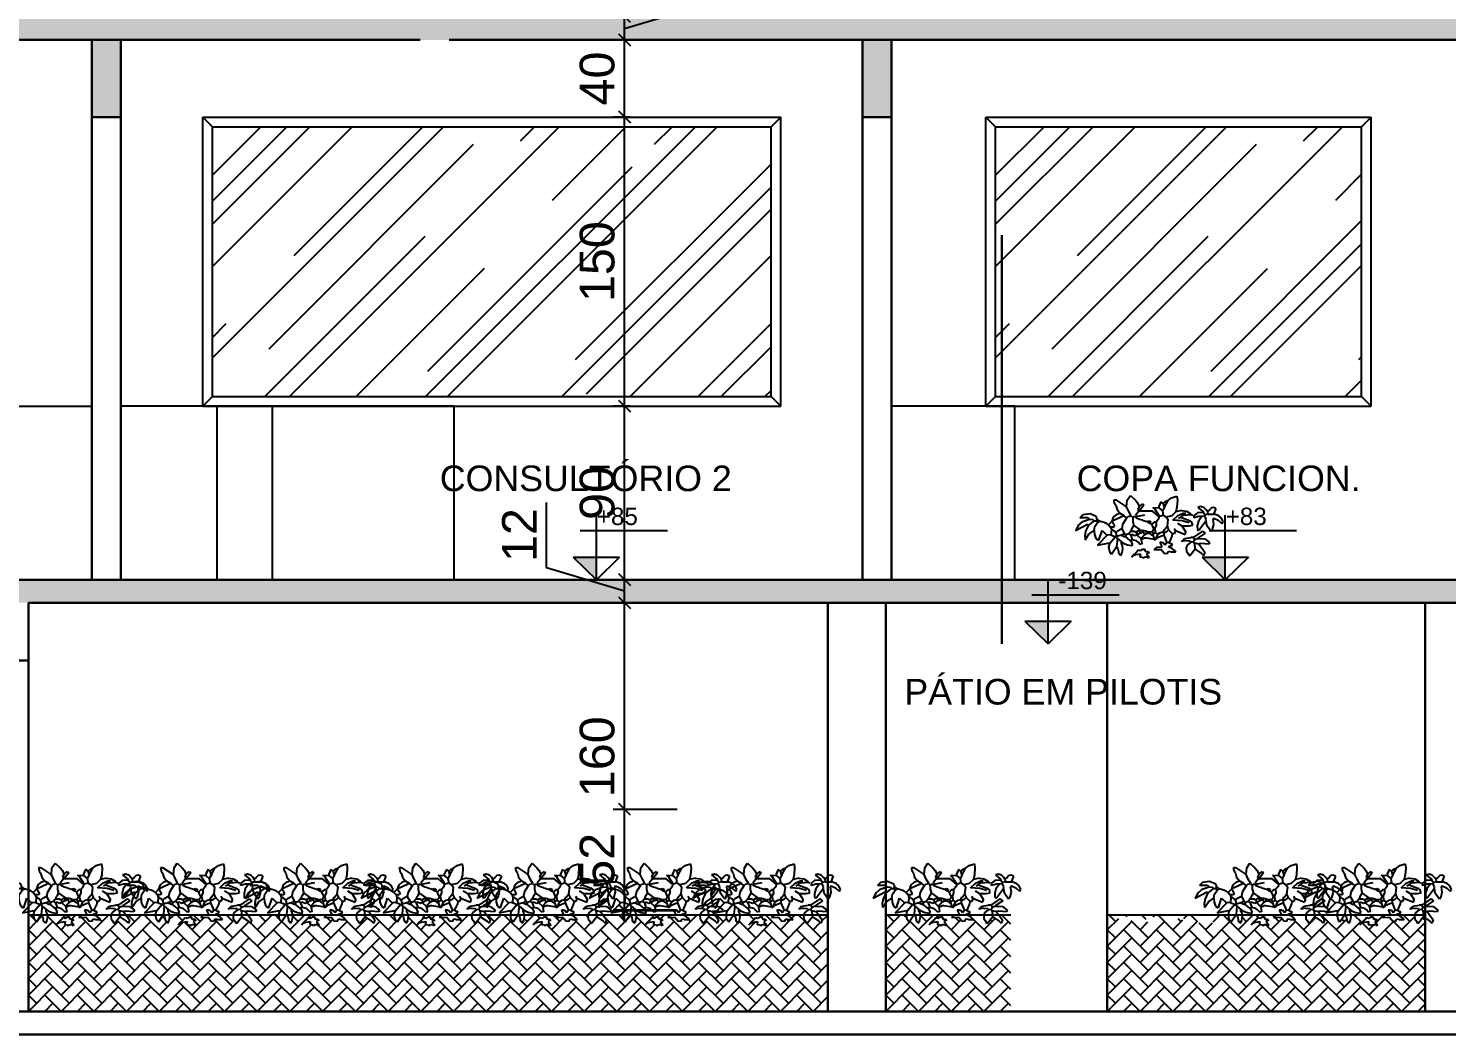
# Model space of a CAD drawing. Extents: x -165 to 197, y 154 to 653.
# Drawn here: x 39.35 to 46.71, y 401.14 to 406.36 of the extents above; entities that cross this region are included whole.
import ezdxf
from ezdxf.enums import TextEntityAlignment as Align

# ---------------------------------------------------------------- set-up
doc = ezdxf.new("R2010")
doc.units = 0
doc.header["$MEASUREMENT"] = 0
doc.header["$PDMODE"] = 3
doc.header["$PDSIZE"] = 0.1
doc.layers.get('0').update_dxf_attribs({"linetype": 'CONTINUOUS'})
doc.layers.get('DEFPOINTS').update_dxf_attribs({"linetype": 'CONTINUOUS'})
for name, color, linetype in [('AIT-LAYOUT 25', 9, 'CONTINUOUS'), ('AIT-VEGETAÇÃO 25', 92, 'CONTINUOUS'), ('COTA', 1, 'CONTINUOUS'), ('REVESTIMENTO', 9, 'CONTINUOUS'), ('TEXTO', 190, 'CONTINUOUS')]:
    doc.layers.add(name, color=color, linetype=linetype)
doc.layers.add('AIT-PAREDE', color=4, linetype='CONTINUOUS', lineweight=30)
doc.layers.add('FININHA', color=251, linetype='CONTINUOUS', lineweight=25)
doc.styles.add('ARIAL', font='ARIAL.TTF', dxfattribs={"height": 0.18})
doc.styles.add('ROMANS', font='ARIAL.TTF', dxfattribs={"height": 0.4})
doc.dimstyles.new('Copy of ISO-25', dxfattribs={"dimtxt": 0.18, "dimasz": 0.06, "dimexe": 0.06, "dimexo": 0.06, "dimgap": 0.05, "dimtad": 1, "dimdec": 0, "dimlfac": 100, "dimdsep": 46, "dimtxsty": 'ARIAL', "dimblk1": 'OBLIQUE', "dimblk2": 'OBLIQUE', "dimsah": 1, "dimcen": 2.5, "dimdle": 0.06, "dimclrd": 256, "dimclre": 256, "dimclrt": 256, "dimadec": 0, "dimazin": 0, "dimtfac": 1, "dimtdec": 0, "dimtmove": 1, "dimatfit": 3, "dimldrblk": 'OBLIQUE', "dimfxl": 0, "dimtolj": 1, "dimtzin": 0, "dimlwd": -1, "dimlwe": -1, "dimarcsym": 0})

# ---------------------------------------------------------------- blocks, each defined once
blk = doc.blocks.new('_OBLIQUE')
at = {"color": 0, "linetype": 'ByBlock'}
blk.add_line((-0.5, -0.5), (0.5, 0.5), dxfattribs=at)
blk = doc.blocks.new('*D62')
at = {"layer": 'COTA'}
for p, q in [((42.4418, 401.725), (42.4418, 402.3677)), ((42.715, 402.3077), (42.3818, 402.3077)), ((42.715, 401.785), (42.3818, 401.785))]:
    blk.add_line(p, q, dxfattribs=at)
at = {"layer": 'DEFPOINTS', "color": 0}
for p in [(42.4418, 402.3077), (42.775, 402.3077), (42.775, 401.785)]:
    blk.add_point(p, dxfattribs=at)
at = {"layer": 'COTA', "xscale": 0.06, "yscale": 0.06, "zscale": 0.06}
for p, rotation in [((42.4418, 402.3077), 90), ((42.4418, 401.785), 270)]:
    blk.add_blockref('_OBLIQUE', p, dxfattribs=dict(at, rotation=rotation))
at = {"layer": 'COTA', "insert": (42.2999, 402.0464), "char_height": 0.18, "attachment_point": 5, "rotation": 90, "style": 'ARIAL'}
blk.add_mtext('\\A1;52', dxfattribs=at)
blk = doc.blocks.new('*D63')
at = {"layer": 'COTA'}
for p, q in [((42.4418, 401.7223), (42.4418, 403.4395)), ((42.715, 401.7823), (42.3818, 401.7823))]:
    blk.add_line(p, q, dxfattribs=at)
at = {"layer": 'DEFPOINTS', "color": 0}
for p in [(42.4418, 403.3795), (42.4418, 403.3795), (42.775, 401.7823)]:
    blk.add_point(p, dxfattribs=at)
at = {"layer": 'COTA', "xscale": 0.06, "yscale": 0.06, "zscale": 0.06}
for p, rotation in [((42.4418, 403.3795), 90), ((42.4418, 401.7823), 270)]:
    blk.add_blockref('_OBLIQUE', p, dxfattribs=dict(at, rotation=rotation))
at = {"layer": 'COTA', "insert": (42.2999, 402.5809), "char_height": 0.18, "attachment_point": 5, "rotation": 90, "style": 'ARIAL'}
blk.add_mtext('\\A1;160', dxfattribs=at)
blk = doc.blocks.new('*D64')
at = {"layer": 'COTA'}
for p, q in [((42.0357, 403.5614), (42.0357, 403.9004)), ((42.4418, 403.4395), (42.0357, 403.5614)), ((42.4418, 403.3195), (42.4418, 403.5595))]:
    blk.add_line(p, q, dxfattribs=at)
at = {"layer": 'DEFPOINTS', "color": 0}
for p in [(42.4418, 403.4995), (42.4418, 403.4995), (42.4418, 403.3795)]:
    blk.add_point(p, dxfattribs=at)
at = {"layer": 'COTA', "xscale": 0.06, "yscale": 0.06, "zscale": 0.06}
for p, rotation in [((42.4418, 403.4995), 90), ((42.4418, 403.3795), 270)]:
    blk.add_blockref('_OBLIQUE', p, dxfattribs=dict(at, rotation=rotation))
at = {"layer": 'COTA', "insert": (41.8954, 403.7309), "char_height": 0.18, "attachment_point": 5, "rotation": 90, "style": 'ARIAL'}
blk.add_mtext('\\A1;12', dxfattribs=at)
blk = doc.blocks.new('*D65')
at = {"layer": 'COTA'}
for p, q in [((42.4418, 403.4395), (42.4418, 404.4595)), ((42.47, 404.3995), (42.3818, 404.3995))]:
    blk.add_line(p, q, dxfattribs=at)
at = {"layer": 'DEFPOINTS', "color": 0}
for p in [(42.4418, 404.3995), (42.53, 404.3995), (42.4418, 403.4995)]:
    blk.add_point(p, dxfattribs=at)
at = {"layer": 'COTA', "xscale": 0.06, "yscale": 0.06, "zscale": 0.06}
for p, rotation in [((42.4418, 404.3995), 90), ((42.4418, 403.4995), 270)]:
    blk.add_blockref('_OBLIQUE', p, dxfattribs=dict(at, rotation=rotation))
at = {"layer": 'COTA', "insert": (42.2999, 403.9495), "char_height": 0.18, "attachment_point": 5, "rotation": 90, "style": 'ARIAL'}
blk.add_mtext('\\A1;90', dxfattribs=at)
blk = doc.blocks.new('*D66')
at = {"layer": 'DEFPOINTS', "color": 0}
for p in [(42.4418, 405.8995), (42.53, 405.8995), (42.53, 404.3995)]:
    blk.add_point(p, dxfattribs=at)
at = {"layer": 'FININHA'}
for p, q in [((42.47, 405.8995), (42.3818, 405.8995)), ((42.4418, 404.3395), (42.4418, 405.9595)), ((42.47, 404.3995), (42.3818, 404.3995))]:
    blk.add_line(p, q, dxfattribs=at)
at = {"layer": 'FININHA', "xscale": 0.06, "yscale": 0.06, "zscale": 0.06}
for p, rotation in [((42.4418, 405.8995), 90), ((42.4418, 404.3995), 270)]:
    blk.add_blockref('_OBLIQUE', p, dxfattribs=dict(at, rotation=rotation))
at = {"layer": 'FININHA', "insert": (42.2999, 405.1495), "char_height": 0.18, "attachment_point": 5, "rotation": 90, "style": 'ARIAL'}
blk.add_mtext('\\A1;150', dxfattribs=at)
blk = doc.blocks.new('*D67')
at = {"layer": 'COTA'}
for p, q in [((42.4418, 405.8395), (42.4418, 406.3595)), ((42.47, 406.2995), (42.3818, 406.2995)), ((42.47, 405.8995), (42.3818, 405.8995))]:
    blk.add_line(p, q, dxfattribs=at)
at = {"layer": 'DEFPOINTS', "color": 0}
for p in [(42.4418, 406.2995), (42.53, 406.2995), (42.53, 405.8995)]:
    blk.add_point(p, dxfattribs=at)
at = {"layer": 'COTA', "xscale": 0.06, "yscale": 0.06, "zscale": 0.06}
for p, rotation in [((42.4418, 406.2995), 90), ((42.4418, 405.8995), 270)]:
    blk.add_blockref('_OBLIQUE', p, dxfattribs=dict(at, rotation=rotation))
at = {"layer": 'COTA', "insert": (42.2999, 406.0995), "char_height": 0.18, "attachment_point": 5, "rotation": 90, "style": 'ARIAL'}
blk.add_mtext('\\A1;40', dxfattribs=at)
blk = doc.blocks.new('*D68')
at = {"layer": 'COTA'}
for p, q in [((42.6672, 406.4272), (42.6672, 406.7662)), ((42.4418, 406.2395), (42.4418, 406.4795)), ((42.4418, 406.3595), (42.6672, 406.4272)), ((42.485, 406.4195), (42.5018, 406.4195)), ((42.47, 406.2995), (42.3818, 406.2995))]:
    blk.add_line(p, q, dxfattribs=at)
at = {"layer": 'DEFPOINTS', "color": 0}
for p in [(42.425, 406.4195), (42.4418, 406.4195), (42.53, 406.2995)]:
    blk.add_point(p, dxfattribs=at)
at = {"layer": 'COTA', "xscale": 0.06, "yscale": 0.06, "zscale": 0.06}
for p, rotation in [((42.4418, 406.4195), 90), ((42.4418, 406.2995), 270)]:
    blk.add_blockref('_OBLIQUE', p, dxfattribs=dict(at, rotation=rotation))
at = {"layer": 'COTA', "insert": (42.5268, 406.5967), "char_height": 0.18, "attachment_point": 5, "rotation": 90, "style": 'ARIAL'}
blk.add_mtext('\\A1;12', dxfattribs=at)
blk = doc.blocks.new('BUSCH1')
for p, q in [((-4.38, 7.36), (-3.78, 8.29)), ((-3.78, 8.29), (-2.83, 7.4)), ((4.09, 7.8), (5.08, 8.14)), ((5.08, 8.14), (5.19, 7.4)), ((-6.87, 7.43), (-6.56, 7.43)), ((-6.85, 7.18), (-6.87, 7.43)), ((-6.78, 6.73), (-6.85, 7.18)), ((-6.56, 6.36), (-6.78, 6.73)), ((-6.56, 7.43), (-4.64, 6.2)), ((-6.56, 6.36), (-6.33, 5.59)), ((-6.33, 5.59), (-5.79, 4.9)), ((-4.64, 6.2), (-4.49, 6.13)), ((-4.49, 6.13), (-4.38, 7.36)), ((-4.1, 5.22), (-4.49, 6.13)), ((-2.83, 7.4), (-2.4, 6.84)), ((-2.4, 6.84), (-2.1, 6.2)), ((-2.1, 6.2), (-2.34, 5.59)), ((-2.34, 5.59), (-2.18, 5.28)), ((-2.1, 6.2), (-1.41, 6.66)), ((-1.18, 6.43), (-2.1, 5.28)), ((-1.41, 6.66), (-1.18, 6.43)), ((0.74, 5.82), (0.51, 5.9)), ((1.66, 5.9), (0.74, 5.82)), ((0.74, 5.82), (1.79, 4.24)), ((2.05, 7.05), (1.66, 6.2)), ((1.66, 6.2), (1.66, 5.9)), ((1.66, 5.9), (2.35, 5.36)), ((2.51, 6.74), (2.05, 7.05)), ((2.74, 6.05), (2.35, 5.36)), ((2.51, 6.74), (3.12, 7.28)), ((2.51, 6.74), (2.58, 6.2)), ((2.58, 6.2), (2.74, 6.05)), ((2.74, 6.05), (3.42, 7.29)), ((3.12, 7.28), (3.43, 7.28)), ((3.42, 7.29), (4.09, 7.8)), ((5.11, 6.07), (4.89, 5.13)), ((5.97, 5.43), (4.89, 5.13)), ((5.19, 7.4), (5.11, 6.07)), ((5.97, 5.43), (6.92, 5.29)), ((9.64, 6.15), (9.09, 6.01)), ((9.09, 6.01), (10.16, 5.16)), ((10.27, 6), (9.64, 6.15)), ((10.7, 5.55), (10.27, 6)), ((10.93, 5.24), (10.7, 5.55)), ((11.32, 5.55), (10.93, 5.24)), ((11.68, 5.92), (11.32, 5.55)), ((12.11, 5.96), (11.68, 5.92)), ((12.55, 5.78), (12.11, 5.96)), ((12.55, 5.78), (12.16, 4.85)), ((-11.95, 2.74), (-14.23, 1.55)), ((-13.73, 2.55), (-12.88, 3.32)), ((-12.83, 4.56), (-13.44, 4.03)), ((-13.42, 4.05), (-11.87, 4.05)), ((-12.88, 3.32), (-11.56, 3.74)), ((-11.47, 4.74), (-12.83, 4.56)), ((-11.79, 2.59), (-11.95, 2.74)), ((-11.87, 4.05), (-11.56, 3.74)), ((-10.71, 3.44), (-11.79, 2.59)), ((-11.56, 3.74), (-10.95, 3.67)), ((-10.31, 4.25), (-11.47, 4.74)), ((-10.95, 3.67), (-10.71, 3.44)), ((-10.71, 3.44), (-10.33, 3.44)), ((-10.56, 2.38), (-10.04, 3.14)), ((-10.18, 3.67), (-10.33, 3.44)), ((-10.02, 3.13), (-10.33, 3.44)), ((-10.31, 4.25), (-10.18, 3.67)), ((-9.68, 3.34), (-10.19, 3.69)), ((-9.63, 3.32), (-10.02, 3.13)), ((-8.75, 3.09), (-9.68, 3.34)), ((-8.33, 2.9), (-8.75, 3.09)), ((-7.95, 2.67), (-8.33, 2.9)), ((-7.26, 3.36), (-7.95, 2.67)), ((-7.26, 3.28), (-6.99, 4.11)), ((-7.26, 3.36), (-7.26, 3.28)), ((-7.26, 3.28), (-6.79, 2.44)), ((-6.79, 3.59), (-7.18, 3.44)), ((-6.99, 4.11), (-6.32, 4.7)), ((-5.03, 4.36), (-6.79, 3.59)), ((-6.32, 4.7), (-5.79, 4.9)), ((-5.79, 4.9), (-5.03, 4.43)), ((-5.26, 2.74), (-5.41, 1.9)), ((-4.49, 3.97), (-5.26, 2.74)), ((-5.03, 4.43), (-5.03, 4.36)), ((-5.03, 4.36), (-4.49, 3.97)), ((-4.49, 3.97), (-4.17, 4.25)), ((-4.17, 4.25), (-3.64, 4.36)), ((-3.64, 4.36), (-4.1, 5.22)), ((-3.64, 4.36), (-3.33, 4.05)), ((-3.18, 4.2), (-3.33, 4.05)), ((-3.33, 4.05), (-3.33, 3.28)), ((-3.33, 3.28), (-3.18, 2.74)), ((-2.8, 4.2), (-3.18, 4.2)), ((-3.18, 2.74), (-3.18, 2.59)), ((-2.18, 5.28), (-2.8, 4.43)), ((-2.8, 4.43), (-2.72, 4.28)), ((-2.72, 4.28), (-2.8, 4.2)), ((-2.58, 3.96), (-2.8, 4.2)), ((-2.72, 4.28), (-1.03, 4.59)), ((-2.05, 3.66), (-2.58, 3.96)), ((-2.18, 5.28), (-2.1, 5.28)), ((-2.1, 5.28), (-2.03, 5.28)), ((-1.49, 3.59), (-2.05, 3.66)), ((0.46, 5.28), (-2.03, 5.28)), ((-1.49, 3.59), (-0.64, 3.28)), ((-0.64, 3.28), (-0.26, 3.44)), ((-0.64, 3.28), (-0.18, 2.97)), ((-0.26, 3.44), (0.05, 3.28)), ((-0.18, 2.97), (-0.03, 2.97)), ((0.05, 3.28), (-0.03, 2.97)), ((-0.03, 2.97), (0.28, 2.74)), ((0.74, 3.2), (0.28, 2.74)), ((0.28, 2.74), (0.43, 2.36)), ((1.66, 4.28), (0.46, 5.28)), ((1.12, 3.2), (0.74, 3.2)), ((1.51, 3.67), (1.12, 3.2)), ((1.12, 3.2), (1.13, 2.63)), ((1.59, 3.74), (1.51, 3.67)), ((1.66, 4.2), (1.59, 3.74)), ((1.66, 4.2), (1.66, 4.28)), ((2.51, 4.43), (1.79, 4.24)), ((2.35, 5.36), (2.51, 4.43)), ((3.05, 4.13), (2.51, 4.43)), ((4.12, 4.36), (3.05, 4.13)), ((3.05, 4.13), (3.43, 3.67)), ((3.28, 2.44), (3.43, 3.67)), ((4.89, 5.13), (4.12, 4.36)), ((4.34, 3.53), (5.27, 4.45)), ((6.13, 3.43), (4.34, 3.53)), ((4.89, 5.13), (4.89, 5.2)), ((5.27, 4.45), (6.3, 4.92)), ((6.12, 2.44), (5.28, 2.9)), ((5.89, 4.13), (5.43, 3.9)), ((6.04, 4.36), (5.89, 4.13)), ((5.89, 4.13), (6.51, 3.9)), ((6.27, 4.43), (6.04, 4.36)), ((7.44, 3.04), (6.13, 3.43)), ((7.89, 4.59), (6.27, 4.43)), ((6.3, 4.92), (6.78, 4.87)), ((6.51, 3.9), (7.51, 3.51)), ((6.92, 5.29), (7.66, 4.85)), ((7.51, 3.51), (7.97, 3.13)), ((7.66, 4.85), (7.89, 4.59)), ((7.89, 4.59), (8.12, 4.51)), ((8.12, 2.59), (7.97, 3.13)), ((9.01, 4.93), (8.32, 4.39)), ((8.32, 4.39), (8.32, 4.01)), ((9.28, 4.26), (8.32, 4.01)), ((9.21, 3.34), (9, 2.45)), ((10.16, 5.01), (9.01, 4.93)), ((9.86, 4.24), (9.21, 3.34)), ((9.86, 4.24), (9.28, 4.26)), ((10.62, 3.39), (9.47, 1.86)), ((10.39, 4.32), (9.86, 4.24)), ((10.16, 5.16), (10.16, 5.01)), ((10.16, 5.01), (10.47, 4.55)), ((10.47, 4.55), (10.39, 4.32)), ((10.39, 4.32), (10.62, 3.78)), ((11.01, 4.7), (10.47, 4.55)), ((10.62, 3.78), (10.55, 3.55)), ((10.55, 3.55), (10.62, 3.39)), ((10.62, 3.39), (10.77, 2.67)), ((10.93, 5.24), (11.01, 4.7)), ((11.01, 4.7), (12.24, 4.7)), ((11.93, 1.86), (12.18, 2.74)), ((12.16, 3.93), (12.01, 3.78)), ((12.18, 2.74), (12.01, 3.78)), ((12.16, 4.85), (12.24, 4.7)), ((12.16, 3.93), (12.99, 3.59)), ((13.13, 4.37), (12.24, 4.7)), ((12.99, 3.59), (13.7, 2.93)), ((13.63, 3.96), (13.13, 4.37)), ((13.93, 3.24), (13.63, 3.96)), ((13.7, 2.93), (13.93, 3.24)), ((-13.71, 2.59), (-14.23, 1.55)), ((-12.32, 1.49), (-12.49, 0.6)), ((-12.49, 0.6), (-12.43, -0.22)), ((-12.43, -0.22), (-11.7, 0.9)), ((-11.79, 2.59), (-12.32, 1.49)), ((-11.7, 0.9), (-10.68, 1.61)), ((-10.68, 1.61), (-10.56, 2.38)), ((-10.68, 1.61), (-10.63, 0.84)), ((-10.63, 0.84), (-10.35, 0.07)), ((-10.35, 0.07), (-9.84, -0.28)), ((-8.18, 0.67), (-10.03, -1.19)), ((-9.77, -0.26), (-9.18, 1.59)), ((-9.18, 1.59), (-8.33, 0.74)), ((-8.33, 0.74), (-8.18, 0.67)), ((-7.49, 0.74), (-8.18, 0.67)), ((-7.95, 2.67), (-7.56, 2.21)), ((-6.64, 0.36), (-7.72, -0.87)), ((-6.95, 2.21), (-7.56, 2.21)), ((-7.56, 2.21), (-7.41, 1.74)), ((-7.41, 1.74), (-7.49, 0.74)), ((-7.49, 0.74), (-6.64, 0.36)), ((-7.14, 1.7), (-7.41, 1.74)), ((-6.82, 1.48), (-7.14, 1.7)), ((-6.79, 2.44), (-6.95, 2.21)), ((-6.56, 1.13), (-6.82, 1.48)), ((-6.64, 0.36), (-6.49, 0.36)), ((-6.26, 1.44), (-6.56, 1.13)), ((-6.56, 1.13), (-6.41, 0.44)), ((-6.41, 0.44), (-6.49, 0.36)), ((-6.49, 0.36), (-6.26, 0.05)), ((-5.49, 0.67), (-6.41, 0.44)), ((-6.26, 0.05), (-6.41, -1.48)), ((-5.41, 1.9), (-6.26, 1.44)), ((-6.26, 0.05), (-5.49, -0.56)), ((-4.87, 0.98), (-5.49, 0.67)), ((-5.49, 0.67), (-4.95, 0.44)), ((-5.41, 1.9), (-4.87, 0.98)), ((-4.95, 0.44), (-4.8, 0.44)), ((-4.87, 0.98), (-4.64, 0.74)), ((-4.64, 0.74), (-4.8, 0.44)), ((-4.8, 0.44), (-3.87, -0.33)), ((-4.1, 0.98), (-4.64, 0.74)), ((-3.72, 1.44), (-4.1, 0.98)), ((-4.1, 0.98), (-3.72, 0.67)), ((-3.57, 1.82), (-3.72, 1.44)), ((-3.72, 1.44), (-3.03, 1.44)), ((-3.49, 0.82), (-3.72, 0.67)), ((-3.72, 0.67), (-3.41, -0.18)), ((-3.41, 2.05), (-3.57, 1.82)), ((-2.87, 0.59), (-3.49, 0.82)), ((-3.18, 2.59), (-3.41, 2.05)), ((-3.18, 2.59), (-1.95, 1.74)), ((-3.03, 1.44), (-2.64, 1.28)), ((-2.49, 0.74), (-2.87, 0.59)), ((-2.03, 1.67), (-2.64, 1.28)), ((-2.64, 1.28), (-2.57, 0.9)), ((-2.57, 0.9), (-2.49, 0.74)), ((-1.87, 1.13), (-2.49, 0.74)), ((-2.49, 0.74), (-2.49, 0.67)), ((-2.49, 0.67), (-1.8, 0.05)), ((-1.95, 1.74), (-2.03, 1.67)), ((-2.03, 1.67), (-1.95, 1.28)), ((-1.95, 1.74), (-1.49, 1.59)), ((-1.95, 1.28), (-1.87, 1.13)), ((-1.8, 1.05), (-1.87, 1.13)), ((-1.34, 1.36), (-1.8, 1.05)), ((-1.11, 0.74), (-1.8, 0.05)), ((-1.8, 0.05), (-1.72, -0.18)), ((-1.07, 0.1), (-1.73, -0.16)), ((-1.49, 1.59), (-1.34, 1.36)), ((-1.49, 1.59), (-1.18, 1.59)), ((-1.18, 1.59), (-1.34, 1.36)), ((-1.34, 1.36), (-1.34, 1.28)), ((-1.34, 1.28), (-1.11, 0.74)), ((-1.18, 1.59), (-0.87, 1.51)), ((-0.57, 1.05), (-1.11, 0.74)), ((-0.72, 0.13), (-1.07, 0.1)), ((-0.87, 1.51), (-0.11, 1.28)), ((-0.87, 1.51), (-0.57, 1.05)), ((0.82, -0.1), (-0.72, 0.13)), ((-0.57, 1.05), (-0.18, 1.05)), ((-0.11, 1.28), (-0.18, 1.05)), ((-0.18, 1.05), (0.28, 0.74)), ((0.36, 1.36), (-0.11, 1.28)), ((0.28, 0.74), (0.51, 0.67)), ((0.59, 1.59), (0.36, 1.36)), ((0.36, 1.36), (0.66, 0.9)), ((0.43, 2.36), (0.66, 2.05)), ((0.66, 0.9), (0.51, 0.67)), ((0.51, 0.67), (0.82, -0.1)), ((0.66, 2.05), (0.59, 1.59)), ((0.66, 2.05), (0.89, 2.05)), ((0.97, 1.21), (0.66, 0.9)), ((1.13, 2.63), (0.89, 2.05)), ((0.89, 2.05), (0.97, 1.21)), ((0.97, 1.21), (1.43, 0.9)), ((1.43, 0.82), (0.97, -0.18)), ((0.97, -0.18), (1.59, 0.34)), ((1.89, 1.13), (1.43, 0.82)), ((1.43, 0.9), (1.43, 0.82)), ((1.59, 0.34), (2.16, 0.59)), ((2.43, 1.28), (1.89, 1.13)), ((2.16, 0.59), (2.58, 0.67)), ((2.58, 1.67), (2.43, 1.28)), ((2.43, 1.28), (2.58, 1.21)), ((2.58, 1.74), (2.58, 1.67)), ((2.74, 1.74), (2.58, 1.67)), ((2.89, 1.21), (2.58, 1.21)), ((2.58, 1.21), (2.58, 0.67)), ((2.58, 0.67), (3.2, -0.79)), ((3.05, 2.13), (2.74, 1.74)), ((3.12, 1.36), (2.89, 1.21)), ((3.28, 2.44), (3.05, 2.21)), ((3.05, 2.21), (3.05, 2.13)), ((3.51, 1.74), (3.12, 1.36)), ((3.28, 2.44), (3.28, 2.21)), ((3.28, 2.21), (3.51, 1.74)), ((3.51, 1.74), (4.28, 0.98)), ((3.88, -0.24), (4.22, 0.53)), ((4.22, 0.53), (4.28, 0.98)), ((4.58, 0.98), (4.28, 0.98)), ((4.81, 1.59), (4.58, 1.9)), ((4.81, 1.59), (4.58, 0.98)), ((4.81, 1.59), (6.66, 0.82)), ((5.96, -0.48), (6.53, 0.08)), ((6.12, 2.44), (6.2, 2.51)), ((6.12, 2.44), (6.81, 1.28)), ((6.2, 2.51), (7.43, 2.51)), ((6.53, 0.08), (7.74, 0.28)), ((6.66, 0.82), (6.81, 1.28)), ((7.43, 2.51), (8.12, 2.59)), ((8.27, 0.28), (7.74, 0.28)), ((8.27, 0.36), (8.35, 0.36)), ((8.27, 0.36), (8.27, 0.28)), ((8.35, 0.36), (8.27, 0.28)), ((8.27, 0.28), (8.27, 0.21)), ((8.27, 0.21), (8.5, -0.18)), ((8.35, 0.36), (8.43, 0.36)), ((9.97, 1.44), (8.43, 0.36)), ((9.12, 0.05), (8.5, -0.18)), ((9, 2.45), (9.01, 1.78)), ((9.01, 1.78), (9.16, 1.62)), ((9.16, 1.62), (9.09, 1.55)), ((9.27, 0.28), (9.12, 0.05)), ((9.12, 0.05), (10.43, -0.02)), ((9.47, 1.86), (9.16, 1.62)), ((10.5, 1.05), (9.27, 0.28)), ((9.97, 1.44), (10.5, 1.05)), ((10.77, 2.67), (11.62, 1.47)), ((11.62, 1.47), (11.93, 1.86)), ((-10.03, -1.19), (-7.79, -0.79)), ((-7.89, -1.61), (-7.72, -0.87)), ((-7.73, -2.46), (-7.89, -1.61)), ((-7.79, -0.79), (-7.72, -0.87)), ((-7.36, -3), (-7.73, -2.46)), ((-6.49, -1.64), (-7.36, -3)), ((-6.41, -1.48), (-6.49, -1.64)), ((-6.41, -1.48), (-6.18, -1.89)), ((-6.18, -1.89), (-6.05, -2.39)), ((-6.05, -2.39), (-6.03, -2.72)), ((-5.64, -3.18), (-5.32, -2.69)), ((-5.49, -0.56), (-5.49, -0.64)), ((-5.49, -0.56), (-5.13, -0.82)), ((-5.49, -0.95), (-5.49, -0.64)), ((-5.29, -1.32), (-5.49, -0.95)), ((-5.32, -2.69), (-5.19, -1.92)), ((-5.19, -1.92), (-5.29, -1.32)), ((-5.13, -0.82), (-4.33, -1.14)), ((-4.33, -1.14), (-3.49, -1.25)), ((-3.87, -0.33), (-3.72, -0.33)), ((-3.41, -0.18), (-3.72, -0.33)), ((-3.72, -0.33), (-3.57, -0.72)), ((-3.57, -0.72), (-3.41, -1.02)), ((-3.57, -1.25), (-3.49, -1.25)), ((-3.41, -1.02), (-3.49, -1.25)), ((-3.49, -1.25), (-3.41, -1.41)), ((-2.63, -0.41), (-3.41, -0.18)), ((-2.72, -2.64), (-3.26, -3.1)), ((-2.49, -2.41), (-2.72, -2.64)), ((-2.32, -0.62), (-2.63, -0.41)), ((-2.41, -2.25), (-2.49, -2.33)), ((-2.49, -2.33), (-2.49, -2.41)), ((-2.41, -2.25), (-2.26, -2.1)), ((-1.95, -1.02), (-2.32, -0.62)), ((-2.26, -2.1), (-1.88, -2.2)), ((-1.72, -1.1), (-1.95, -1.02)), ((-1.88, -2.2), (-1.58, -2.1)), ((-1.72, -0.18), (-1.57, -0.95)), ((-1.57, -0.95), (-1.72, -1.1)), ((-1.58, -2.1), (-1.41, -1.95)), ((-1.41, -1.95), (-1.03, -1.95)), ((-1.03, -1.95), (-1.03, -2.33)), ((-1.03, -2.33), (-0.41, -2.41)), ((-0.26, -2.64), (-0.72, -2.87)), ((-0.41, -2.41), (-0.26, -2.64)), ((-0.11, -2.72), (-0.26, -2.64)), ((1.2, -1.64), (0.74, -2.02)), ((0.74, -2.02), (0.82, -2.18)), ((0.82, -0.1), (0.97, -0.18)), ((2.12, -2.1), (0.82, -2.18)), ((2.12, -1.64), (1.2, -1.64)), ((2.18, -0.68), (1.82, -0.72)), ((1.82, -0.72), (2.2, -1.48)), ((2.2, -1.48), (2.12, -1.64)), ((2.74, -2.87), (2.12, -2.1)), ((2.54, -0.83), (2.18, -0.68)), ((2.82, -1.18), (2.54, -0.83)), ((3.2, -0.79), (2.82, -1.18)), ((3.58, -0.72), (3.2, -0.79)), ((3.35, -2.56), (3.58, -2.33)), ((3.35, -2.79), (3.35, -2.56)), ((3.51, -1.48), (3.86, -1.35)), ((3.81, -1.72), (3.51, -1.48)), ((3.58, -0.72), (3.88, -0.24)), ((3.58, -0.72), (4.28, -1.02)), ((3.58, -2.33), (4.01, -2.47)), ((3.96, -1.74), (3.81, -1.72)), ((3.86, -1.35), (4.13, -1.2)), ((4.27, -1.91), (3.96, -1.74)), ((4.01, -2.47), (4.46, -2.51)), ((4.13, -1.2), (4.28, -1.02)), ((4.63, -2.22), (4.27, -1.91)), ((4.46, -2.51), (4.81, -2.48)), ((4.81, -2.48), (4.63, -2.22)), ((4.81, -2.48), (4.89, -2.56)), ((6.81, -0.33), (5.96, -0.48)), ((6.81, -0.33), (7.58, -0.41)), ((7.04, -1.18), (6.88, -1.7)), ((6.88, -1.7), (6.92, -2.37)), ((6.92, -2.37), (7.27, -2.79)), ((7.74, -0.64), (7.04, -1.18)), ((7.58, -0.41), (7.74, -0.64)), ((8.58, -1.95), (7.66, -3.18)), ((8.27, -0.56), (7.74, -0.64)), ((8.5, -0.18), (8.27, -0.56)), ((8.27, -0.56), (8.43, -0.79)), ((8.43, -0.79), (9.27, -0.95)), ((8.43, -0.79), (8.58, -1.95)), ((8.58, -1.95), (9.81, -2.79)), ((9.66, -0.87), (9.27, -0.95)), ((9.27, -0.95), (10.43, -2.56)), ((11.2, -1.02), (9.66, -0.87)), ((10.43, -2.56), (10.2, -3.18)), ((10.43, -0.02), (11.35, -0.72)), ((11.35, -0.72), (11.2, -1.02)), ((-5.64, -3.18), (-6.03, -2.72)), ((-3.26, -3.18), (-3.57, -3.56)), ((-3.26, -3.18), (-2.8, -3)), ((-3.26, -3.1), (-3.26, -3.18)), ((-2.8, -3), (-2.24, -2.91)), ((-2.24, -2.91), (-1.87, -2.87)), ((-1.87, -2.87), (-1.95, -3.33)), ((-1.95, -3.33), (-1.95, -3.41)), ((-1.95, -3.41), (-1.41, -3.48)), ((-1.41, -3.48), (-1.26, -3.71)), ((-1.26, -3.71), (-1.11, -3.49)), ((-1.11, -3.49), (-0.85, -3.41)), ((-0.85, -3.41), (-0.53, -3.46)), ((-0.72, -2.87), (-0.18, -3.48)), ((-0.53, -3.46), (-0.34, -3.71)), ((-0.18, -3.48), (-0.34, -3.71)), ((3.35, -2.79), (2.74, -2.87)), ((7.27, -2.79), (7.43, -3.25)), ((7.66, -3.18), (7.43, -3.25)), ((9.81, -2.79), (10.2, -3.18))]:
    blk.add_line(p, q)
for centre, start, end in [((-10.31, 4.25), 12.8043, 67.5333), ((0.46, 5.28), 49.844, 89.647)]:
    blk.add_arc(centre, 0.00000961, start, end)

msp = doc.modelspace()

# ---------------------------------------------------------------- hatches: boundary and pattern name
at = {"layer": 'AIT-PAREDE'}
msp.add_hatch(color=256, dxfattribs=at).paths.add_polyline_path([(50.0969, 406.4195), (26.8171, 406.4195), (26.8171, 406.2995), (31.4729, 406.2995), (31.4729, 405.8995), (31.627, 405.8995), (31.627, 406.2995), (32.727, 406.2995), (32.727, 405.8995), (32.877, 405.8995), (32.877, 406.2995), (35.2467, 406.2995), (35.2467, 405.8995), (35.3969, 405.8995), (35.3969, 406.2995), (39.6769, 406.2995), (39.6769, 405.8995), (39.8269, 405.8995), (39.8269, 406.2995), (43.6769, 406.2995), (43.6769, 405.8995), (43.8269, 405.8995), (43.8269, 406.2995), (46.8069, 406.2995), (46.8069, 405.8995), (46.9569, 405.8995), (46.9569, 406.2995), (48.1969, 406.2995), (48.1969, 405.8995), (48.3469, 405.8995), (48.3469, 406.2995), (49.8469, 406.2995), (49.8469, 405.8995), (50.0969, 405.8995)])
h = msp.add_hatch(color=256, dxfattribs=at)
h.paths.add_polyline_path([(35.1769, 403.3795), (35.0269, 403.3795), (35.0269, 403.0795), (35.1769, 403.0795)], flags=16)
h.paths.add_polyline_path([(33.5569, 403.3795), (48.3838, 403.3795), (48.3838, 403.4995), (21.4818, 403.4995), (21.4818, 403.3795), (33.4069, 403.3795), (33.4069, 403.0795), (33.5569, 403.0795)])
at = {"layer": 'COTA', "ltscale": 0.8}
for points in [[(42.1753, 403.6191), (42.2958, 403.5017), (42.2958, 403.6191)], [(45.4392, 403.6191), (45.5597, 403.5017), (45.5597, 403.6191)], [(44.5193, 403.2864), (44.6398, 403.1691), (44.6398, 403.2864)]]:
    msp.add_hatch(color=256, dxfattribs=at).paths.add_polyline_path(points)
at = {"layer": 'FININHA'}
h = msp.add_hatch(dxfattribs=at)
h.set_pattern_fill('AR-RROOF', color=256, scale=0.5, angle=45, style=0)
h.set_pattern_definition([(45, (40.30194, 404.04954), (0.424264, 1.13137), [7.5, -1, 2.5, -0.5]), (45, (40.5954, 404.69654), (-0.82378, 0.11667), [1.5, -0.165, 3, -0.375]), (45, (40.1782, 404.52684), (1.601597, 2.07536), [4, -0.7, 2, -0.5])])
h.paths.add_polyline_path([(40.3019, 404.4495), (43.2019, 404.4495), (43.2019, 405.8495), (40.3019, 405.8495)])
h = msp.add_hatch(dxfattribs=at)
h.set_pattern_fill('AR-RROOF', color=256, scale=0.5, angle=45, style=0)
h.set_pattern_definition([(45, (44.36694, 404.04954), (0.424264, 1.13137), [7.5, -1, 2.5, -0.5]), (45, (44.6604, 404.69654), (-0.82378, 0.11667), [1.5, -0.165, 3, -0.375]), (45, (44.2432, 404.52684), (1.601597, 2.075358), [4, -0.7, 2, -0.5])])
h.paths.add_polyline_path([(47.1269, 404.4495), (48.0269, 404.4495), (48.0269, 405.8495), (47.1269, 405.8495)])
h.paths.add_polyline_path([(44.3669, 404.4495), (46.2669, 404.4495), (46.2669, 405.8495), (44.3669, 405.8495)])
at = {"layer": 'REVESTIMENTO'}
h = msp.add_hatch(dxfattribs=at)
h.set_pattern_fill('AR-HBONE', color=256, scale=0.015, style=0)
h.set_pattern_definition([(45, (39.346936, 401.25954), (0, 0.0848528), [0.18, -0.06]), (135, (39.38936, 401.30197), (0, 0.0848528), [0.18, -0.06])])
h.paths.add_polyline_path([(43.4969, 401.7595), (43.4486, 401.7595), (43.4664, 401.7345), (43.4601, 401.7178), (43.4497, 401.7283), (43.4163, 401.7513), (43.3912, 401.7178), (43.3849, 401.7157), (43.3807, 401.7283), (43.371, 401.7398), (43.3699, 401.7595), (43.284, 401.7595), (43.2867, 401.7575), (43.2907, 401.7567), (43.2992, 401.7523), (43.3088, 401.7439), (43.3138, 401.7366), (43.3138, 401.7366), (43.3042, 401.7358), (43.2919, 401.737), (43.2804, 401.7408), (43.2741, 401.7345), (43.2741, 401.7283), (43.2574, 401.7262), (43.2407, 401.7471), (43.2052, 401.745), (43.2031, 401.7492), (43.2155, 401.7595), (43.0406, 401.7595), (43.0418, 401.7519), (43.0382, 401.731), (43.0296, 401.7178), (43.0191, 401.7303), (43.0186, 401.7392), (43.015, 401.7526), (43.0111, 401.7595), (43.0066, 401.7595), (42.9827, 401.7227), (42.9728, 401.7373), (42.9687, 401.7595), (42.9107, 401.7595), (42.9285, 401.7345), (42.9223, 401.7178), (42.9118, 401.7283), (42.8784, 401.7513), (42.8533, 401.7178), (42.847, 401.7157), (42.8428, 401.7283), (42.8331, 401.7398), (42.832, 401.7595), (42.7461, 401.7595), (42.7488, 401.7575), (42.7528, 401.7567), (42.7613, 401.7523), (42.7709, 401.7439), (42.776, 401.7366), (42.776, 401.7366), (42.7663, 401.7358), (42.754, 401.737), (42.7425, 401.7408), (42.7363, 401.7345), (42.7363, 401.7283), (42.7195, 401.7262), (42.7028, 401.7471), (42.6673, 401.745), (42.6652, 401.7492), (42.6776, 401.7595), (42.5027, 401.7595), (42.5039, 401.7519), (42.5003, 401.731), (42.4917, 401.7178), (42.4813, 401.7303), (42.4807, 401.7392), (42.4771, 401.7526), (42.4732, 401.7595), (42.4687, 401.7595), (42.4448, 401.7227), (42.435, 401.7373), (42.4309, 401.7595), (42.3293, 401.7595), (42.3471, 401.7345), (42.3409, 401.7178), (42.3304, 401.7283), (42.297, 401.7513), (42.2719, 401.7178), (42.2656, 401.7157), (42.2614, 401.7283), (42.2517, 401.7398), (42.2506, 401.7595), (42.1647, 401.7595), (42.1674, 401.7575), (42.1714, 401.7567), (42.1799, 401.7523), (42.1895, 401.7439), (42.1946, 401.7366), (42.1946, 401.7366), (42.1849, 401.7358), (42.1726, 401.737), (42.1611, 401.7408), (42.1548, 401.7345), (42.1548, 401.7283), (42.1381, 401.7262), (42.1214, 401.7471), (42.0859, 401.745), (42.0838, 401.7492), (42.0962, 401.7595), (41.9213, 401.7595), (41.9225, 401.7519), (41.9189, 401.731), (41.9103, 401.7178), (41.8998, 401.7303), (41.8993, 401.7392), (41.8957, 401.7526), (41.8918, 401.7595), (41.8873, 401.7595), (41.8634, 401.7227), (41.8536, 401.7373), (41.8495, 401.7595), (41.7263, 401.7595), (41.7442, 401.7345), (41.7379, 401.7178), (41.7275, 401.7283), (41.694, 401.7513), (41.6689, 401.7178), (41.6627, 401.7157), (41.6585, 401.7283), (41.6487, 401.7398), (41.6477, 401.7595), (41.5617, 401.7595), (41.5644, 401.7575), (41.5685, 401.7567), (41.5769, 401.7523), (41.5865, 401.7439), (41.5916, 401.7366), (41.5916, 401.7366), (41.5819, 401.7358), (41.5696, 401.737), (41.5582, 401.7408), (41.5519, 401.7345), (41.5519, 401.7283), (41.5352, 401.7262), (41.5185, 401.7471), (41.4829, 401.745), (41.4808, 401.7492), (41.4933, 401.7595), (41.3184, 401.7595), (41.3195, 401.7519), (41.316, 401.731), (41.3074, 401.7178), (41.2969, 401.7303), (41.2963, 401.7392), (41.2928, 401.7526), (41.2889, 401.7595), (41.2843, 401.7595), (41.2605, 401.7227), (41.2506, 401.7373), (41.2465, 401.7595), (41.1269, 401.7595), (41.1447, 401.7345), (41.1385, 401.7178), (41.128, 401.7283), (41.0946, 401.7513), (41.0695, 401.7178), (41.0632, 401.7157), (41.0591, 401.7283), (41.0493, 401.7398), (41.0482, 401.7595), (40.9623, 401.7595), (40.965, 401.7575), (40.969, 401.7567), (40.9775, 401.7523), (40.9871, 401.7439), (40.9922, 401.7366), (40.9922, 401.7366), (40.9825, 401.7358), (40.9702, 401.737), (40.9587, 401.7408), (40.9525, 401.7345), (40.9525, 401.7283), (40.9357, 401.7262), (40.919, 401.7471), (40.8835, 401.745), (40.8814, 401.7492), (40.8938, 401.7595), (40.7189, 401.7595), (40.7201, 401.7519), (40.7165, 401.731), (40.7079, 401.7178), (40.6975, 401.7303), (40.6969, 401.7392), (40.6933, 401.7526), (40.6894, 401.7595), (40.6849, 401.7595), (40.661, 401.7227), (40.6512, 401.7373), (40.6471, 401.7595), (40.4877, 401.7595), (40.5056, 401.7345), (40.4993, 401.7178), (40.4888, 401.7283), (40.4554, 401.7513), (40.4303, 401.7178), (40.424, 401.7157), (40.4199, 401.7283), (40.4101, 401.7398), (40.4091, 401.7595), (40.3231, 401.7595), (40.3258, 401.7575), (40.3299, 401.7567), (40.3383, 401.7523), (40.3479, 401.7439), (40.353, 401.7366), (40.353, 401.7366), (40.3433, 401.7358), (40.331, 401.737), (40.3195, 401.7408), (40.3133, 401.7345), (40.3133, 401.7283), (40.2966, 401.7262), (40.2798, 401.7471), (40.2443, 401.745), (40.2422, 401.7492), (40.2547, 401.7595), (40.0797, 401.7595), (40.0809, 401.7519), (40.0773, 401.731), (40.0687, 401.7178), (40.0583, 401.7303), (40.0577, 401.7392), (40.0541, 401.7526), (40.0502, 401.7595), (40.0457, 401.7595), (40.0219, 401.7227), (40.012, 401.7373), (40.0079, 401.7595), (39.8541, 401.7595), (39.872, 401.7345), (39.8657, 401.7178), (39.8553, 401.7283), (39.8218, 401.7513), (39.7967, 401.7178), (39.7905, 401.7157), (39.7863, 401.7283), (39.7765, 401.7398), (39.7755, 401.7595), (39.6895, 401.7595), (39.6922, 401.7575), (39.6963, 401.7567), (39.7047, 401.7523), (39.7143, 401.7439), (39.7194, 401.7366), (39.7194, 401.7366), (39.7097, 401.7358), (39.6974, 401.737), (39.686, 401.7408), (39.6797, 401.7345), (39.6797, 401.7283), (39.663, 401.7262), (39.6463, 401.7471), (39.6107, 401.745), (39.6086, 401.7492), (39.6211, 401.7595), (39.4462, 401.7595), (39.4473, 401.7519), (39.4438, 401.731), (39.4352, 401.7178), (39.4247, 401.7303), (39.4241, 401.7392), (39.4206, 401.7526), (39.4167, 401.7595), (39.4121, 401.7595), (39.3883, 401.7227), (39.3784, 401.7373), (39.3743, 401.7595), (39.3469, 401.7595), (39.3469, 401.2595), (43.4969, 401.2595)])
h.paths.add_polyline_path([(40.7727, 401.7178), (40.7727, 401.7199), (40.7873, 401.7324), (40.7936, 401.7387), (40.7936, 401.7408), (40.7957, 401.7429), (40.7999, 401.7471), (40.8101, 401.7444), (40.8183, 401.747), (40.8229, 401.7513), (40.8333, 401.7513), (40.8333, 401.7408), (40.85, 401.7387), (40.8542, 401.7324), (40.8417, 401.7262), (40.8563, 401.7094), (40.8521, 401.7032), (40.8468, 401.71), (40.8383, 401.7115), (40.8311, 401.7093), (40.827, 401.7032), (40.8229, 401.7094), (40.8079, 401.7116), (40.8103, 401.7262), (40.8004, 401.725), (40.7851, 401.7227)], flags=17)
h.paths.add_polyline_path([(40.2171, 401.7094), (40.213, 401.7032), (40.2077, 401.71), (40.1991, 401.7115), (40.1919, 401.7093), (40.1879, 401.7032), (40.1837, 401.7094), (40.1687, 401.7116), (40.1711, 401.7262), (40.1612, 401.725), (40.1459, 401.7227), (40.1335, 401.7178), (40.1335, 401.7199), (40.1482, 401.7324), (40.1544, 401.7387), (40.1544, 401.7408), (40.1565, 401.7429), (40.1607, 401.7471), (40.1709, 401.7444), (40.1791, 401.747), (40.1837, 401.7513), (40.1941, 401.7513), (40.1941, 401.7408), (40.2109, 401.7387), (40.215, 401.7324), (40.2025, 401.7262)], flags=16)
h.paths.add_polyline_path([(41.3722, 401.7178), (41.3722, 401.7199), (41.3868, 401.7324), (41.3931, 401.7387), (41.3931, 401.7408), (41.3951, 401.7429), (41.3993, 401.7471), (41.4095, 401.7444), (41.4177, 401.747), (41.4223, 401.7513), (41.4328, 401.7513), (41.4328, 401.7408), (41.4495, 401.7387), (41.4537, 401.7324), (41.4411, 401.7262), (41.4558, 401.7094), (41.4516, 401.7032), (41.4463, 401.71), (41.4377, 401.7115), (41.4306, 401.7093), (41.4265, 401.7032), (41.4223, 401.7094), (41.4073, 401.7116), (41.4098, 401.7262), (41.3999, 401.725), (41.3845, 401.7227)], flags=16)
h.paths.add_polyline_path([(39.5836, 401.7094), (39.5794, 401.7032), (39.5741, 401.71), (39.5655, 401.7115), (39.5584, 401.7093), (39.5543, 401.7032), (39.5501, 401.7094), (39.5351, 401.7116), (39.5376, 401.7262), (39.5277, 401.725), (39.5123, 401.7227), (39.5, 401.7178), (39.5, 401.7199), (39.5146, 401.7324), (39.5208, 401.7387), (39.5208, 401.7408), (39.5229, 401.7429), (39.5271, 401.7471), (39.5373, 401.7444), (39.5455, 401.747), (39.5501, 401.7513), (39.5606, 401.7513), (39.5606, 401.7408), (39.5773, 401.7387), (39.5815, 401.7324), (39.5689, 401.7262)], flags=16)
h.paths.add_polyline_path([(41.9751, 401.7178), (41.9751, 401.7199), (41.9897, 401.7324), (41.996, 401.7387), (41.996, 401.7408), (41.9981, 401.7429), (42.0023, 401.7471), (42.0125, 401.7444), (42.0207, 401.747), (42.0253, 401.7513), (42.0357, 401.7513), (42.0357, 401.7408), (42.0524, 401.7387), (42.0566, 401.7324), (42.0441, 401.7262), (42.0587, 401.7094), (42.0545, 401.7032), (42.0492, 401.71), (42.0407, 401.7115), (42.0335, 401.7093), (42.0294, 401.7032), (42.0253, 401.7094), (42.0103, 401.7116), (42.0127, 401.7262), (42.0028, 401.725), (41.9875, 401.7227)], flags=17)
h.paths.add_polyline_path([(42.5565, 401.7178), (42.5565, 401.7199), (42.5711, 401.7324), (42.5774, 401.7387), (42.5774, 401.7408), (42.5795, 401.7429), (42.5837, 401.7471), (42.5939, 401.7444), (42.6021, 401.747), (42.6067, 401.7513), (42.6171, 401.7513), (42.6171, 401.7408), (42.6338, 401.7387), (42.638, 401.7324), (42.6255, 401.7262), (42.6401, 401.7094), (42.6359, 401.7032), (42.6306, 401.71), (42.6221, 401.7115), (42.6149, 401.7093), (42.6108, 401.7032), (42.6067, 401.7094), (42.5917, 401.7116), (42.5941, 401.7262), (42.5842, 401.725), (42.5689, 401.7227)], flags=16)
h.paths.add_polyline_path([(43.0944, 401.7178), (43.0944, 401.7199), (43.109, 401.7324), (43.1153, 401.7387), (43.1153, 401.7408), (43.1174, 401.7429), (43.1215, 401.7471), (43.1317, 401.7444), (43.14, 401.747), (43.1445, 401.7513), (43.155, 401.7513), (43.155, 401.7408), (43.1717, 401.7387), (43.1759, 401.7324), (43.1634, 401.7262), (43.178, 401.7094), (43.1738, 401.7032), (43.1685, 401.71), (43.1599, 401.7115), (43.1528, 401.7093), (43.1487, 401.7032), (43.1445, 401.7094), (43.1296, 401.7116), (43.132, 401.7262), (43.1221, 401.725), (43.1067, 401.7227)], flags=17)
h = msp.add_hatch(dxfattribs=at)
h.set_pattern_fill('AR-HBONE', color=256, scale=0.015, style=0)
h.set_pattern_definition([(45, (43.796936, 401.25954), (0, 0.084853), [0.18, -0.06]), (135, (43.83936, 401.30197), (0, 0.084853), [0.18, -0.06])])
h.paths.add_polyline_path([(44.4469, 401.7595), (44.3843, 401.7595), (44.4022, 401.7345), (44.3959, 401.7178), (44.3854, 401.7283), (44.352, 401.7513), (44.3269, 401.7178), (44.3206, 401.7157), (44.3165, 401.7283), (44.3067, 401.7398), (44.3056, 401.7595), (44.2197, 401.7595), (44.2224, 401.7575), (44.2265, 401.7567), (44.2349, 401.7523), (44.2445, 401.7439), (44.2496, 401.7366), (44.2496, 401.7366), (44.2399, 401.7358), (44.2276, 401.737), (44.2161, 401.7408), (44.2099, 401.7345), (44.2099, 401.7283), (44.1931, 401.7262), (44.1764, 401.7471), (44.1409, 401.745), (44.1388, 401.7492), (44.1513, 401.7595), (43.9763, 401.7595), (43.9775, 401.7519), (43.9739, 401.731), (43.9653, 401.7178), (43.9549, 401.7303), (43.9543, 401.7392), (43.9507, 401.7526), (43.9468, 401.7595), (43.9423, 401.7595), (43.9184, 401.7227), (43.9086, 401.7373), (43.9045, 401.7595), (43.7969, 401.7595), (43.7969, 401.2595), (44.4469, 401.2595)])
h.paths.add_polyline_path([(44.1095, 401.7032), (44.1042, 401.71), (44.0957, 401.7115), (44.0885, 401.7093), (44.0845, 401.7032), (44.0803, 401.7094), (44.0656, 401.7115), (44.0656, 401.7136), (44.0677, 401.7262), (44.0578, 401.725), (44.0425, 401.7227), (44.0301, 401.7178), (44.0301, 401.7199), (44.0447, 401.7324), (44.051, 401.7387), (44.051, 401.7408), (44.0531, 401.7429), (44.0573, 401.7471), (44.0675, 401.7444), (44.0757, 401.747), (44.0803, 401.7513), (44.0907, 401.7513), (44.0907, 401.7408), (44.1074, 401.7387), (44.1116, 401.7324), (44.0991, 401.7262), (44.1137, 401.7094)], flags=16)
h = msp.add_hatch(dxfattribs=at)
h.set_pattern_fill('AR-HBONE', color=256, scale=0.015, style=0)
h.set_pattern_definition([(45, (44.946936, 401.25954), (0, 0.0848528), [0.18, -0.06]), (135, (44.98936, 401.30197), (0, 0.0848528), [0.18, -0.06])])
h.paths.add_polyline_path([(46.5969, 401.7449), (46.5878, 401.7513), (46.5627, 401.7178), (46.5564, 401.7157), (46.5522, 401.7283), (46.5425, 401.7398), (46.5414, 401.7595), (46.4555, 401.7595), (46.4582, 401.7575), (46.4622, 401.7567), (46.4707, 401.7523), (46.4803, 401.7439), (46.4854, 401.7366), (46.4854, 401.7366), (46.4757, 401.7358), (46.4634, 401.737), (46.4519, 401.7408), (46.4456, 401.7345), (46.4456, 401.7283), (46.4289, 401.7262), (46.4122, 401.7471), (46.3767, 401.745), (46.3746, 401.7492), (46.387, 401.7595), (46.2121, 401.7595), (46.2133, 401.7519), (46.2097, 401.731), (46.2011, 401.7178), (46.1906, 401.7303), (46.1901, 401.7392), (46.1865, 401.7526), (46.1826, 401.7595), (46.1781, 401.7595), (46.1542, 401.7227), (46.1444, 401.7373), (46.1402, 401.7595), (46.0556, 401.7595), (46.0734, 401.7345), (46.0672, 401.7178), (46.0567, 401.7283), (46.0233, 401.7513), (45.9982, 401.7178), (45.9919, 401.7157), (45.9877, 401.7283), (45.978, 401.7398), (45.9769, 401.7595), (45.891, 401.7595), (45.8937, 401.7575), (45.8977, 401.7567), (45.9062, 401.7523), (45.9158, 401.7439), (45.9209, 401.7366), (45.9208, 401.7366), (45.9112, 401.7358), (45.8989, 401.737), (45.8874, 401.7408), (45.8811, 401.7345), (45.8811, 401.7283), (45.8644, 401.7262), (45.8477, 401.7471), (45.8122, 401.745), (45.8101, 401.7492), (45.8225, 401.7595), (45.6476, 401.7595), (45.6488, 401.7519), (45.6452, 401.731), (45.6366, 401.7178), (45.6261, 401.7303), (45.6256, 401.7392), (45.622, 401.7526), (45.6181, 401.7595), (45.6136, 401.7595), (45.5897, 401.7227), (45.5799, 401.7373), (45.5757, 401.7595), (45.4826, 401.7595), (45.5005, 401.7345), (45.4942, 401.7178), (45.4838, 401.7283), (45.4503, 401.7513), (45.4252, 401.7178), (45.419, 401.7157), (45.4148, 401.7283), (45.405, 401.7398), (45.404, 401.7595), (45.318, 401.7595), (45.3207, 401.7575), (45.3248, 401.7567), (45.3332, 401.7523), (45.3428, 401.7439), (45.3479, 401.7366), (45.3479, 401.7366), (45.3382, 401.7358), (45.3259, 401.737), (45.3145, 401.7408), (45.3082, 401.7345), (45.3082, 401.7283), (45.2915, 401.7262), (45.2747, 401.7471), (45.2392, 401.745), (45.2371, 401.7492), (45.2496, 401.7595), (45.0747, 401.7595), (45.0758, 401.7519), (45.0722, 401.731), (45.0636, 401.7178), (45.0532, 401.7303), (45.0526, 401.7392), (45.049, 401.7526), (45.0451, 401.7595), (45.0406, 401.7595), (45.0168, 401.7227), (45.0069, 401.7373), (45.0028, 401.7595), (44.9469, 401.7595), (44.9469, 401.2595), (46.5969, 401.2595)])
h.paths.add_polyline_path([(46.3453, 401.7032), (46.34, 401.71), (46.3315, 401.7115), (46.3243, 401.7093), (46.3202, 401.7032), (46.3161, 401.7094), (46.3011, 401.7116), (46.3035, 401.7262), (46.2936, 401.725), (46.2783, 401.7227), (46.2659, 401.7178), (46.2659, 401.7199), (46.2805, 401.7324), (46.2868, 401.7387), (46.2868, 401.7408), (46.2889, 401.7429), (46.2931, 401.7471), (46.3032, 401.7444), (46.3115, 401.747), (46.3161, 401.7513), (46.3265, 401.7513), (46.3265, 401.7408), (46.3432, 401.7387), (46.3474, 401.7324), (46.3349, 401.7262), (46.3495, 401.7094)], flags=16)
h.paths.add_polyline_path([(45.785, 401.7094), (45.7808, 401.7032), (45.7755, 401.71), (45.767, 401.7115), (45.7598, 401.7093), (45.7557, 401.7032), (45.7515, 401.7094), (45.7366, 401.7116), (45.739, 401.7262), (45.7291, 401.725), (45.7137, 401.7227), (45.7014, 401.7178), (45.7014, 401.7199), (45.716, 401.7324), (45.7223, 401.7387), (45.7223, 401.7408), (45.7244, 401.7429), (45.7286, 401.7471), (45.7387, 401.7444), (45.747, 401.747), (45.7515, 401.7513), (45.762, 401.7513), (45.762, 401.7408), (45.7787, 401.7387), (45.7829, 401.7324), (45.7704, 401.7262)], flags=16)
h.paths.add_polyline_path([(45.212, 401.7094), (45.2079, 401.7032), (45.2026, 401.71), (45.194, 401.7115), (45.1869, 401.7093), (45.1828, 401.7032), (45.1786, 401.7094), (45.1636, 401.7116), (45.1661, 401.7262), (45.1562, 401.725), (45.1408, 401.7227), (45.1284, 401.7178), (45.1284, 401.7199), (45.1431, 401.7324), (45.1493, 401.7387), (45.1493, 401.7408), (45.1514, 401.7429), (45.1556, 401.7471), (45.1658, 401.7444), (45.174, 401.747), (45.1786, 401.7513), (45.1891, 401.7513), (45.1891, 401.7408), (45.2058, 401.7387), (45.2099, 401.7324), (45.1974, 401.7262)], flags=16)

# ---------------------------------------------------------------- linework, layer by layer
at = {"layer": 'AIT-LAYOUT 25'}
for p, q in [((39.1269, 404.3995), (39.6769, 404.3995)), ((41.5569, 404.3995), (39.8269, 404.3995)), ((40.3269, 403.4995), (40.3269, 404.3995)), ((40.6141, 403.4995), (40.6141, 404.3995)), ((41.5569, 403.4995), (41.5569, 404.3995)), ((44.4669, 404.3995), (43.8269, 404.3995)), ((44.4669, 403.4995), (44.4669, 404.3995))]:
    msp.add_line(p, q, dxfattribs=at)
at = {"layer": 'AIT-PAREDE'}
for p, q in [((41.3808, 406.2995), (37.1008, 406.2995)), ((39.6769, 403.4995), (39.6769, 406.2995)), ((39.8269, 403.4995), (39.8269, 406.2995)), ((45.3808, 406.2995), (41.5308, 406.2995)), ((43.6769, 403.4995), (43.6769, 406.2995)), ((43.8269, 403.4995), (43.8269, 406.2995)), ((46.8069, 406.2995), (43.8269, 406.2995)), ((39.8272, 405.8995), (39.6769, 405.8995)), ((43.8272, 405.8995), (43.6769, 405.8995)), ((44.3992, 403.1669), (44.3992, 405.2869)), ((48.3838, 403.4995), (21.4818, 403.4995)), ((48.3838, 403.3795), (39.3469, 403.3795)), ((39.3469, 401.2595), (39.3469, 403.3795)), ((43.4969, 401.2595), (43.4969, 403.3795)), ((43.7969, 401.2595), (43.7969, 403.3795)), ((44.9469, 401.2595), (44.9469, 403.3795)), ((46.5969, 401.2595), (46.5969, 403.3795)), ((39.0469, 403.0795), (39.3469, 403.0795)), ((54.0931, 401.2595), (33.4069, 401.2595)), ((54.0931, 401.1395), (33.4069, 401.1395))]:
    msp.add_line(p, q, dxfattribs=at)
at = {"layer": 'COTA'}
for p, q in [((42.2952, 403.4995), (42.2952, 403.8347)), ((45.5591, 403.4995), (45.5591, 403.8347)), ((42.2112, 403.7543), (42.6649, 403.7543)), ((45.4751, 403.7543), (45.9288, 403.7543)), ((42.1746, 403.6169), (42.2952, 403.4995)), ((42.1746, 403.6169), (42.4157, 403.6169)), ((42.4157, 403.6169), (42.2952, 403.4995)), ((45.4385, 403.6169), (45.5591, 403.4995)), ((45.4385, 403.6169), (45.6796, 403.6169)), ((45.6796, 403.6169), (45.5591, 403.4995)), ((44.6392, 403.1669), (44.6392, 403.502)), ((44.5552, 403.4217), (45.009, 403.4217)), ((44.5187, 403.2842), (44.6392, 403.1669)), ((44.5187, 403.2842), (44.7598, 403.2842)), ((44.7598, 403.2842), (44.6392, 403.1669))]:
    msp.add_line(p, q, dxfattribs=at)
at = {"layer": 'FININHA'}
for p, q in [((40.2519, 404.3995), (40.2519, 405.8995)), ((40.2519, 405.8995), (43.2519, 405.8995)), ((40.3019, 405.8495), (40.2519, 405.8995)), ((43.2019, 405.8495), (43.2519, 405.8995)), ((43.2519, 404.3995), (43.2519, 405.8995)), ((44.3169, 404.3995), (44.3169, 405.8995)), ((44.3169, 405.8995), (46.3169, 405.8995)), ((44.3669, 405.8495), (44.3169, 405.8995)), ((46.2669, 405.8495), (46.3169, 405.8995)), ((46.3169, 404.3995), (46.3169, 405.8995)), ((40.3019, 404.4495), (40.3019, 405.8495)), ((40.3019, 405.8495), (43.2019, 405.8495)), ((43.2019, 404.4495), (43.2019, 405.8495)), ((44.3669, 404.4495), (44.3669, 405.8495)), ((44.3669, 405.8495), (46.2669, 405.8495)), ((46.2669, 404.4495), (46.2669, 405.8495)), ((40.3019, 404.4495), (40.2519, 404.3995)), ((40.3019, 404.4495), (43.2019, 404.4495)), ((43.2519, 404.3995), (43.2019, 404.4495)), ((44.3669, 404.4495), (44.3169, 404.3995)), ((44.3669, 404.4495), (46.2669, 404.4495)), ((46.2669, 404.4495), (46.3169, 404.3995)), ((40.2519, 404.3995), (43.2519, 404.3995)), ((44.3169, 404.3995), (46.3169, 404.3995))]:
    msp.add_line(p, q, dxfattribs=at)
at = {"layer": 'REVESTIMENTO'}
for p, q in [((43.4969, 401.7595), (39.3469, 401.7595)), ((44.4469, 401.7595), (43.7969, 401.7595)), ((46.5969, 401.7595), (44.9469, 401.7595))]:
    msp.add_line(p, q, dxfattribs=at)

# ---------------------------------------------------------------- block references
at = {"layer": 'AIT-VEGETAÇÃO 25', "xscale": 0.0271874999999966, "yscale": 0.0271874999999682, "zscale": 0.0271875}
for p in [(45.1693, 403.7115), (39.5885, 401.8042), (40.2221, 401.8042), (40.8613, 401.8042), (41.4607, 401.8042), (42.0637, 401.8042), (42.6451, 401.8042), (43.183, 401.8042), (44.1187, 401.8042), (45.79, 401.8042), (46.3545, 401.8042)]:
    msp.add_blockref('BUSCH1', p, dxfattribs=at)

# ---------------------------------------------------------------- texts
at = {"layer": 'COTA', "style": 'ROMANS'}
for tag, p in [('+85', (42.2973, 403.7832)), ('+83', (45.5612, 403.7832)), ('-139', (44.6925, 403.4505))]:
    msp.add_attdef(tag, p, '0.00', height=0.09, dxfattribs=at)
at = {"layer": 'TEXTO', "style": 'ARIAL'}
for s, p in [('CONSULTÓRIO 2', (42.9978, 404.0917)), ('COPA FUNCION.', (46.2617, 404.0917)), ('PÁTIO EM PILOTIS', (45.543, 402.9848))]:
    msp.add_text(s, height=0.132825, dxfattribs=at).set_placement(p, align=Align.TOP_RIGHT)

# ---------------------------------------------------------------- dimensions: what is measured, and where the dimension line sits
at = {"layer": 'COTA'}
for base, p1, p2, picture, middle in [((42.4418, 406.4195), (42.53, 406.2995), (42.425, 406.4195), '*D68', (42.5268, 406.4772)), ((42.4418, 406.2995), (42.53, 405.8995), (42.53, 406.2995), '*D67', (42.2999, 406.0995)), ((42.4418, 404.3995), (42.4418, 403.4995), (42.53, 404.3995), '*D65', (42.2999, 403.9495)), ((42.4418, 403.4995), (42.4418, 403.3795), (42.4418, 403.4995), '*D64', (41.8954, 403.6114)), ((42.4418, 403.3795), (42.775, 401.7823), (42.4418, 403.3795), '*D63', (42.2999, 402.5809)), ((42.4418, 402.3077), (42.775, 401.785), (42.775, 402.3077), '*D62', (42.2999, 402.0464))]:
    dim = msp.add_linear_dim(base=base, p1=p1, p2=p2, angle=90, dimstyle='Copy of ISO-25', dxfattribs=at)
    dim.commit()
    dim.dimension.update_dxf_attribs({"geometry": picture, "text_midpoint": middle})
at = {"layer": 'FININHA'}
dim = msp.add_linear_dim(base=(42.4418, 405.8995), p1=(42.53, 404.3995), p2=(42.53, 405.8995), angle=90, dimstyle='Copy of ISO-25', dxfattribs=at)
dim.commit()
dim.dimension.update_dxf_attribs({"geometry": '*D66', "text_midpoint": (42.2999, 405.1495)})

doc.saveas('drawing.dxf')
